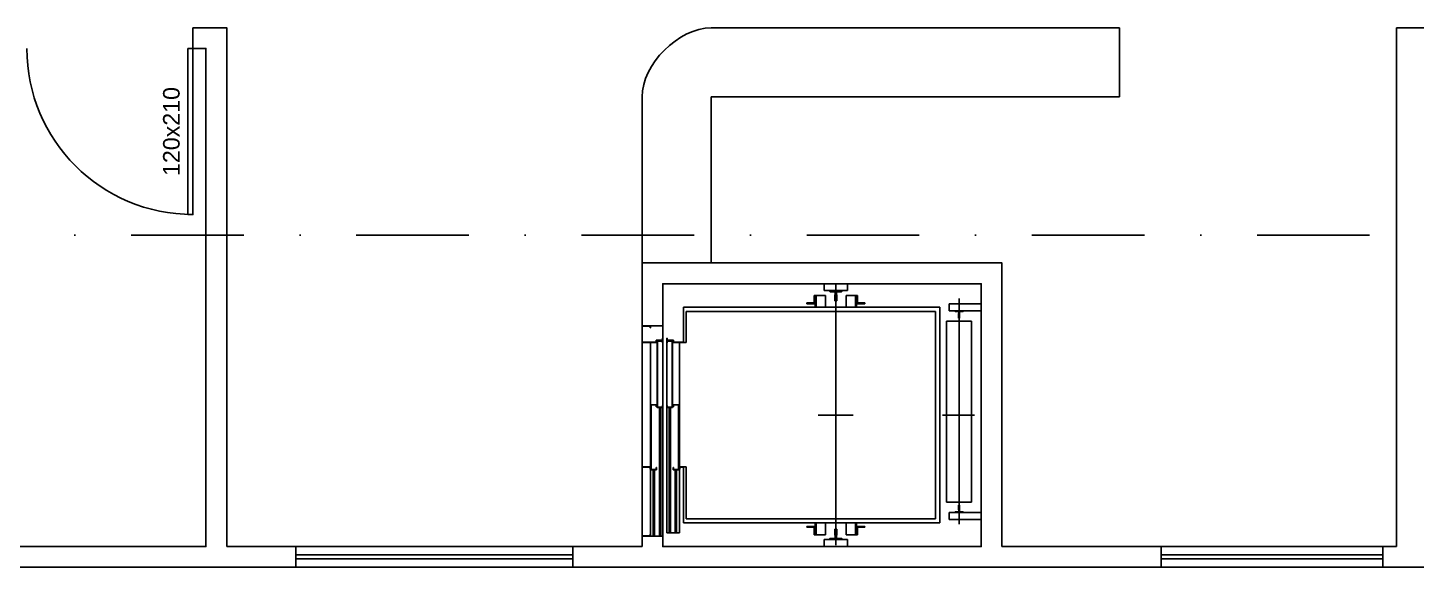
# Model space of a CAD drawing. Header units: centimetres. Extents: x 0 to 1084401, y -139216 to 99734.
# Drawn here: x 847973 to 848976, y -23226 to -22836 of the extents above; entities that cross this region are included whole.
import ezdxf
from ezdxf.enums import TextEntityAlignment as Align

# ---------------------------------------------------------------- set-up
doc = ezdxf.new("R2010")
doc.units = ezdxf.units.CM
doc.header["$LTSCALE"] = 4
for name, pattern in [('DASHDOT', [25.4, 12.7, -6.35, 0, -6.35]), ('LTYPE_4', [112.5, 56.25, -56.25]), ('LTYPE_6', [168.75, 112.5, -28.125, 0, -28.125])]:
    doc.linetypes.add(name, pattern=pattern)
for name, color, linetype in [('0.1', 1, 'Continuous'), ('0.2', 2, 'Continuous'), ('0.6', 6, 'Continuous'), ('02-CONT', 2, 'Continuous'), ('08', 8, 'Continuous'), ('B-CORTE', 4, 'DASHDOT')]:
    doc.layers.add(name, color=color, linetype=linetype)
doc.styles.add('2mm 1-50', font='arial.ttf', dxfattribs={"height": 0.1})

# ---------------------------------------------------------------- blocks, each defined once
blk = doc.blocks.new('1_00e')
blk.add_lwpolyline([(-28.41, -52.25), (-25.41, -52.25), (-25.41, 47.75), (-28.41, 47.75)], close=True)
at = {"color": 1}
blk.add_arc((-28.41, -52.25), 100, 0, 90, dxfattribs=at)

msp = doc.modelspace()

# ---------------------------------------------------------------- linework, layer by layer
at = {"layer": '0.1'}
msp.add_line((848416.984, -23051.536), (848416.984, -23203.536), dxfattribs=at)
at = {"layer": '0.2'}
for p, q in [((848761.984, -22886.036), (848761.984, -22836.036)), ((848416.984, -22886.036), (848416.984, -23006.036)), ((848466.984, -22886.036), (848466.984, -23006.036)), ((848366.984, -23211.036), (848166.984, -23211.036)), ((848366.984, -23217.036), (848166.984, -23217.036)), ((848951.984, -23211.036), (848791.984, -23211.036)), ((848951.984, -23217.036), (848791.984, -23217.036)), ((848166.984, -23220.036), (848366.984, -23220.036)), ((848166.984, -23226.036), (848366.984, -23226.036)), ((848791.984, -23220.036), (848951.984, -23220.036)), ((848791.984, -23226.036), (848951.984, -23226.036))]:
    msp.add_line(p, q, dxfattribs=at)
for points in [[(848466.984, -22836.036), (848761.984, -22836.036)], [(848466.984, -22886.036), (848761.984, -22886.036)]]:
    msp.add_lwpolyline(points, dxfattribs=at)
msp.add_open_spline([(848466.984, -22836.036), (848443.414, -22836.036), (848416.984, -22862.465), (848416.984, -22886.036)], degree=3, dxfattribs=at)
at = {"layer": '0.6'}
for p, q in [((848092.587, -22851.036), (848092.587, -22836.036)), ((848961.984, -22851.036), (848961.984, -22836.036)), ((848431.984, -23051.536), (848416.984, -23051.536)), ((848431.984, -23203.536), (848416.984, -23203.536)), ((848116.984, -23211.036), (848166.984, -23211.036)), ((848166.984, -23211.036), (848166.984, -23226.036)), ((848366.984, -23211.036), (848416.984, -23211.036)), ((848366.984, -23211.036), (848366.984, -23226.036)), ((848791.984, -23226.036), (848791.984, -23211.036)), ((848961.984, -23211.036), (848951.984, -23211.036)), ((848951.984, -23211.036), (848951.984, -23226.036)), ((848116.984, -23226.036), (848166.984, -23226.036)), ((848366.984, -23226.036), (848416.984, -23226.036)), ((848951.984, -23226.036), (848961.984, -23226.036))]:
    msp.add_line(p, q, dxfattribs=at)
for points in [[(848092.587, -22836.036), (848116.984, -22836.036), (848116.984, -23211.036)], [(848961.984, -22836.036), (849201.984, -22836.036)], [(848092.587, -22851.036), (848101.984, -22851.036), (848101.984, -23211.036), (847966.984, -23211.036)], [(848961.984, -22851.036), (848961.984, -22851.036), (848961.984, -23211.036)], [(848416.984, -23006.036), (848416.984, -23051.536)], [(848676.984, -23211.036), (848676.984, -23006.036), (848416.984, -23006.036)], [(848416.984, -23021.036), (848416.984, -23006.036)], [(848431.984, -23203.536), (848431.984, -23211.036), (848661.984, -23211.036), (848661.984, -23021.036), (848431.984, -23021.036), (848431.984, -23051.536)], [(848416.984, -23203.536), (848416.984, -23211.036)], [(848791.984, -23211.036), (848676.984, -23211.036)], [(848116.984, -23226.036), (847966.984, -23226.036)], [(848416.984, -23226.036), (848621.984, -23226.036)], [(848621.984, -23226.036), (848676.984, -23226.036)], [(848791.984, -23226.036), (848661.984, -23226.036)], [(849031.984, -23226.036), (848961.984, -23226.036)]]:
    msp.add_lwpolyline(points, dxfattribs=at)
at = {"layer": '08', "color": 253}
for p, q in [((848548.484, -23026.036), (848548.484, -23021.036)), ((848552.484, -23026.036), (848548.484, -23026.036)), ((848552.484, -23026.036), (848552.484, -23026.486)), ((848556.984, -23026.036), (848552.484, -23026.036)), ((848552.834, -23026.853), (848552.484, -23026.486)), ((848556.185, -23027.018), (848552.834, -23026.853)), ((848556.185, -23027.018), (848556.534, -23027.386)), ((848561.484, -23026.036), (848556.984, -23026.036)), ((848557.434, -23027.386), (848557.784, -23027.018)), ((848557.784, -23027.018), (848561.135, -23026.853)), ((848561.135, -23026.853), (848561.484, -23026.486)), ((848561.484, -23026.036), (848561.484, -23026.486)), ((848561.484, -23026.036), (848565.484, -23026.036)), ((848565.484, -23026.036), (848565.484, -23021.036)), ((848535.984, -23034.936), (848541.384, -23034.936)), ((848535.984, -23035.536), (848535.984, -23034.936)), ((848535.984, -23035.536), (848541.984, -23035.536)), ((848541.384, -23029.536), (848549.484, -23029.536)), ((848541.384, -23034.936), (848541.384, -23029.536)), ((848541.984, -23035.536), (848541.984, -23029.536)), ((848541.984, -23035.536), (848541.984, -23038.036)), ((848549.484, -23029.536), (848549.484, -23035.536)), ((848549.484, -23035.536), (848549.484, -23038.036)), ((848556.534, -23028.986), (848556.184, -23029.336)), ((848556.184, -23033.536), (848556.184, -23029.336)), ((848556.984, -23033.536), (848556.184, -23033.536)), ((848556.534, -23028.986), (848556.534, -23027.386)), ((848556.984, -23033.536), (848557.784, -23033.536)), ((848557.434, -23028.986), (848557.434, -23027.386)), ((848557.434, -23028.986), (848557.784, -23029.336)), ((848557.784, -23033.536), (848557.784, -23029.336)), ((848564.484, -23029.536), (848564.484, -23035.536)), ((848572.584, -23029.536), (848564.484, -23029.536)), ((848564.484, -23035.536), (848564.484, -23038.036)), ((848571.984, -23035.536), (848571.984, -23029.536)), ((848577.984, -23035.536), (848571.984, -23035.536)), ((848571.984, -23035.536), (848571.984, -23038.036)), ((848572.584, -23034.936), (848572.584, -23029.536)), ((848577.984, -23034.936), (848572.584, -23034.936)), ((848577.984, -23035.536), (848577.984, -23034.936)), ((848638.734, -23035.636), (848661.984, -23035.636)), ((848638.734, -23040.636), (848638.734, -23035.636)), ((848446.984, -23038.036), (848446.984, -23063.336)), ((848631.984, -23038.036), (848446.984, -23038.036)), ((848448.984, -23041.036), (848628.984, -23041.036)), ((848448.984, -23041.036), (848448.984, -23063.536)), ((848628.984, -23041.036), (848628.984, -23191.036)), ((848631.984, -23194.036), (848631.984, -23038.036)), ((848642.734, -23040.636), (848638.734, -23040.636)), ((848643.134, -23041.036), (848642.734, -23040.636)), ((848649.234, -23040.636), (848642.734, -23040.636)), ((848645.784, -23041.036), (848643.134, -23041.036)), ((848645.584, -23042.536), (848645.784, -23042.336)), ((848645.584, -23046.036), (848645.584, -23042.536)), ((848646.384, -23046.036), (848645.584, -23046.036)), ((848645.784, -23042.336), (848645.784, -23041.036)), ((848648.834, -23041.036), (848646.184, -23041.036)), ((848646.184, -23042.336), (848646.184, -23041.036)), ((848646.184, -23042.336), (848646.384, -23042.536)), ((848646.384, -23046.036), (848646.384, -23042.536)), ((848648.834, -23041.036), (848649.234, -23040.636)), ((848649.234, -23040.636), (848661.984, -23040.636)), ((848416.984, -23051.536), (848427.984, -23051.536)), ((848416.984, -23051.536), (848431.984, -23051.536)), ((848422.784, -23051.736), (848417.184, -23051.736)), ((848422.784, -23053.036), (848422.784, -23051.736)), ((848422.984, -23053.036), (848422.784, -23053.036)), ((848422.984, -23051.536), (848431.984, -23051.536)), ((848422.984, -23051.536), (848422.984, -23053.036)), ((848431.984, -23051.536), (848431.984, -23060.536)), ((848636.984, -23179.036), (848636.984, -23048.036)), ((848636.984, -23048.036), (848654.984, -23048.036)), ((848654.984, -23048.036), (848654.984, -23179.036)), ((848416.984, -23063.536), (848427.484, -23063.536)), ((848427.284, -23063.336), (848417.184, -23063.336)), ((848422.984, -23203.536), (848422.984, -23063.536)), ((848427.284, -23061.836), (848427.284, -23063.336)), ((848431.784, -23061.836), (848427.284, -23061.836)), ((848427.484, -23062.036), (848431.984, -23062.036)), ((848427.484, -23063.536), (848427.484, -23062.036)), ((848427.984, -23062.336), (848427.984, -23110.536)), ((848431.984, -23062.336), (848427.984, -23062.336)), ((848428.184, -23062.536), (848431.784, -23062.536)), ((848428.184, -23110.336), (848428.184, -23062.536)), ((848431.784, -23060.536), (848431.784, -23061.836)), ((848431.984, -23060.536), (848431.784, -23060.536)), ((848431.784, -23062.536), (848431.784, -23063.836)), ((848431.784, -23063.836), (848431.984, -23063.836)), ((848431.984, -23060.536), (848431.984, -23203.536)), ((848434.984, -23060.536), (848435.184, -23060.536)), ((848434.984, -23060.536), (848434.984, -23201.036)), ((848439.484, -23062.036), (848434.984, -23062.036)), ((848434.984, -23062.336), (848438.984, -23062.336)), ((848435.184, -23063.836), (848434.984, -23063.836)), ((848435.184, -23060.536), (848435.184, -23061.836)), ((848435.184, -23061.836), (848439.684, -23061.836)), ((848435.184, -23062.536), (848435.184, -23063.836)), ((848438.784, -23062.536), (848435.184, -23062.536)), ((848438.784, -23110.336), (848438.784, -23062.536)), ((848438.984, -23062.336), (848438.984, -23110.536)), ((848439.484, -23063.536), (848439.484, -23062.036)), ((848439.484, -23063.536), (848443.984, -23063.536)), ((848439.684, -23061.836), (848439.684, -23063.336)), ((848439.684, -23063.336), (848443.984, -23063.336)), ((848446.984, -23063.336), (848443.984, -23063.336)), ((848443.984, -23063.536), (848443.984, -23201.036)), ((848443.984, -23063.536), (848448.984, -23063.536)), ((848423.484, -23108.536), (848423.484, -23155.536)), ((848423.484, -23108.536), (848427.484, -23108.536)), ((848423.684, -23155.336), (848423.684, -23108.736)), ((848427.284, -23108.736), (848423.684, -23108.736)), ((848427.284, -23110.036), (848427.284, -23108.736)), ((848427.484, -23110.036), (848427.284, -23110.036)), ((848427.484, -23108.536), (848427.484, -23110.036)), ((848427.984, -23110.536), (848431.984, -23110.536)), ((848431.784, -23110.336), (848428.184, -23110.336)), ((848429.484, -23203.536), (848429.484, -23110.536)), ((848430.484, -23110.536), (848430.484, -23203.536)), ((848431.784, -23109.036), (848431.784, -23110.336)), ((848431.984, -23109.036), (848431.784, -23109.036)), ((848434.984, -23109.036), (848435.184, -23109.036)), ((848438.984, -23110.536), (848434.984, -23110.536)), ((848435.184, -23109.036), (848435.184, -23110.336)), ((848435.184, -23110.336), (848438.784, -23110.336)), ((848436.484, -23201.036), (848436.484, -23110.536)), ((848437.484, -23110.536), (848437.484, -23201.036)), ((848439.484, -23108.536), (848439.484, -23110.036)), ((848443.484, -23108.536), (848439.484, -23108.536)), ((848439.484, -23110.036), (848439.684, -23110.036)), ((848439.684, -23108.736), (848443.284, -23108.736)), ((848439.684, -23110.036), (848439.684, -23108.736)), ((848443.284, -23155.336), (848443.284, -23108.736)), ((848443.484, -23108.536), (848443.484, -23155.536)), ((848416.984, -23153.536), (848416.984, -23203.536)), ((848422.984, -23153.536), (848416.984, -23153.536)), ((848417.184, -23153.736), (848422.784, -23153.736)), ((848417.184, -23203.336), (848417.184, -23153.736)), ((848422.784, -23153.736), (848422.784, -23155.036)), ((848422.784, -23155.036), (848422.984, -23155.036)), ((848423.484, -23155.536), (848427.484, -23155.536)), ((848427.284, -23155.336), (848423.684, -23155.336)), ((848424.984, -23203.536), (848424.984, -23155.536)), ((848425.984, -23155.536), (848425.984, -23203.536)), ((848427.284, -23154.036), (848427.284, -23155.336)), ((848427.484, -23154.036), (848427.284, -23154.036)), ((848427.484, -23155.536), (848427.484, -23154.036)), ((848439.484, -23154.036), (848439.684, -23154.036)), ((848439.484, -23155.536), (848439.484, -23154.036)), ((848443.484, -23155.536), (848439.484, -23155.536)), ((848439.684, -23154.036), (848439.684, -23155.336)), ((848439.684, -23155.336), (848443.284, -23155.336)), ((848440.984, -23155.536), (848440.984, -23201.036)), ((848441.984, -23201.036), (848441.984, -23155.536)), ((848443.984, -23153.536), (848448.984, -23153.536)), ((848443.984, -23155.036), (848444.184, -23155.036)), ((848444.184, -23153.736), (848446.984, -23153.736)), ((848444.184, -23155.036), (848444.184, -23153.736)), ((848446.984, -23153.736), (848446.984, -23194.036)), ((848448.984, -23191.036), (848448.984, -23153.536)), ((848628.984, -23161.97), (848628.984, -23161.97)), ((848654.984, -23179.036), (848636.984, -23179.036)), ((848638.734, -23186.436), (848638.734, -23191.436)), ((848642.734, -23186.436), (848638.734, -23186.436)), ((848643.134, -23186.036), (848642.734, -23186.436)), ((848642.734, -23186.436), (848649.234, -23186.436)), ((848643.134, -23186.036), (848645.784, -23186.036)), ((848645.584, -23181.036), (848645.584, -23184.536)), ((848645.584, -23181.036), (848646.384, -23181.036)), ((848645.784, -23184.736), (848645.584, -23184.536)), ((848645.784, -23184.736), (848645.784, -23186.036)), ((848646.384, -23184.536), (848646.184, -23184.736)), ((848646.184, -23184.736), (848646.184, -23186.036)), ((848646.184, -23186.036), (848648.834, -23186.036)), ((848646.384, -23181.036), (848646.384, -23184.536)), ((848648.834, -23186.036), (848649.234, -23186.436)), ((848649.234, -23186.436), (848661.984, -23186.436)), ((848446.984, -23194.036), (848631.984, -23194.036)), ((848628.984, -23191.036), (848448.984, -23191.036)), ((848535.984, -23196.536), (848535.984, -23197.136)), ((848535.984, -23196.536), (848541.984, -23196.536)), ((848535.984, -23197.136), (848541.384, -23197.136)), ((848541.384, -23197.136), (848541.384, -23202.536)), ((848541.984, -23196.536), (848541.984, -23194.036)), ((848541.984, -23196.536), (848541.984, -23202.536)), ((848549.484, -23196.536), (848549.484, -23194.036)), ((848549.484, -23202.536), (848549.484, -23196.536)), ((848564.484, -23196.536), (848564.484, -23194.036)), ((848564.484, -23202.536), (848564.484, -23196.536)), ((848571.984, -23196.536), (848571.984, -23194.036)), ((848571.984, -23196.536), (848571.984, -23202.536)), ((848577.984, -23196.536), (848571.984, -23196.536)), ((848572.584, -23197.136), (848572.584, -23202.536)), ((848577.984, -23197.136), (848572.584, -23197.136)), ((848577.984, -23196.536), (848577.984, -23197.136)), ((848638.734, -23191.436), (848661.984, -23191.436)), ((848416.984, -23203.536), (848427.984, -23203.536)), ((848431.984, -23203.536), (848416.984, -23203.536)), ((848422.784, -23203.336), (848417.184, -23203.336)), ((848422.784, -23202.036), (848422.784, -23203.336)), ((848422.984, -23202.036), (848422.784, -23202.036)), ((848431.984, -23203.536), (848422.984, -23203.536)), ((848443.984, -23201.036), (848434.984, -23201.036)), ((848541.384, -23202.536), (848549.484, -23202.536)), ((848552.484, -23206.036), (848548.484, -23206.036)), ((848548.484, -23206.036), (848548.484, -23211.036)), ((848552.834, -23205.218), (848552.484, -23205.586)), ((848552.484, -23206.036), (848552.484, -23205.586)), ((848552.484, -23206.036), (848556.984, -23206.036)), ((848556.185, -23205.053), (848552.834, -23205.218)), ((848556.184, -23198.536), (848556.184, -23202.736)), ((848556.984, -23198.536), (848556.184, -23198.536)), ((848556.534, -23203.086), (848556.184, -23202.736)), ((848556.534, -23204.686), (848556.185, -23205.053)), ((848556.534, -23203.086), (848556.534, -23204.686)), ((848556.984, -23198.536), (848557.784, -23198.536)), ((848556.984, -23206.036), (848561.484, -23206.036)), ((848557.434, -23203.086), (848557.784, -23202.736)), ((848557.434, -23203.086), (848557.434, -23204.686)), ((848557.784, -23205.053), (848557.434, -23204.686)), ((848557.784, -23198.536), (848557.784, -23202.736)), ((848557.784, -23205.053), (848561.135, -23205.218)), ((848561.135, -23205.218), (848561.484, -23205.586)), ((848561.484, -23206.036), (848561.484, -23205.586)), ((848561.484, -23206.036), (848565.484, -23206.036)), ((848572.584, -23202.536), (848564.484, -23202.536)), ((848565.484, -23206.036), (848565.484, -23211.036))]:
    msp.add_line(p, q, dxfattribs=at)
at = {"layer": '08', "color": 253, "linetype": 'LTYPE_6'}
for p, q in [((848556.984, -23021.036), (848556.984, -23210.065)), ((848645.984, -23031.759), (848645.984, -23194.935)), ((848544.193, -23116.036), (848569.423, -23116.036)), ((848657.038, -23116.036), (848634.102, -23116.036))]:
    msp.add_line(p, q, dxfattribs=at)
at = {"layer": '08', "color": 253, "linetype": 'LTYPE_4'}
for p, q in [((848542.834, -23029.536), (848542.834, -23035.536)), ((848542.834, -23035.536), (848542.834, -23038.036)), ((848571.134, -23029.536), (848571.134, -23035.536)), ((848571.134, -23035.536), (848571.134, -23038.036)), ((848542.834, -23196.536), (848542.834, -23194.036)), ((848542.834, -23202.536), (848542.834, -23196.536)), ((848571.134, -23196.536), (848571.134, -23194.036)), ((848571.134, -23202.536), (848571.134, -23196.536))]:
    msp.add_line(p, q, dxfattribs=at)
at = {"layer": 'B-CORTE', "ltscale": 1.6}
msp.add_line((857238.195, -22985.897), (843929.85, -22985.897), dxfattribs=at)

# ---------------------------------------------------------------- block references
at = {"layer": '02-CONT', "xscale": 1.2, "yscale": 1.2, "zscale": 1.2, "rotation": 180}
msp.add_blockref('1_00e', (848058.501, -22913.739), dxfattribs=at)

# ---------------------------------------------------------------- texts
at = {"layer": '02-CONT', "style": '2mm 1-50'}
msp.add_text('120x210', height=12, rotation=90, dxfattribs=at).set_placement((848076.987, -22911.036), align=Align.MIDDLE_CENTER)

doc.saveas('drawing.dxf')
